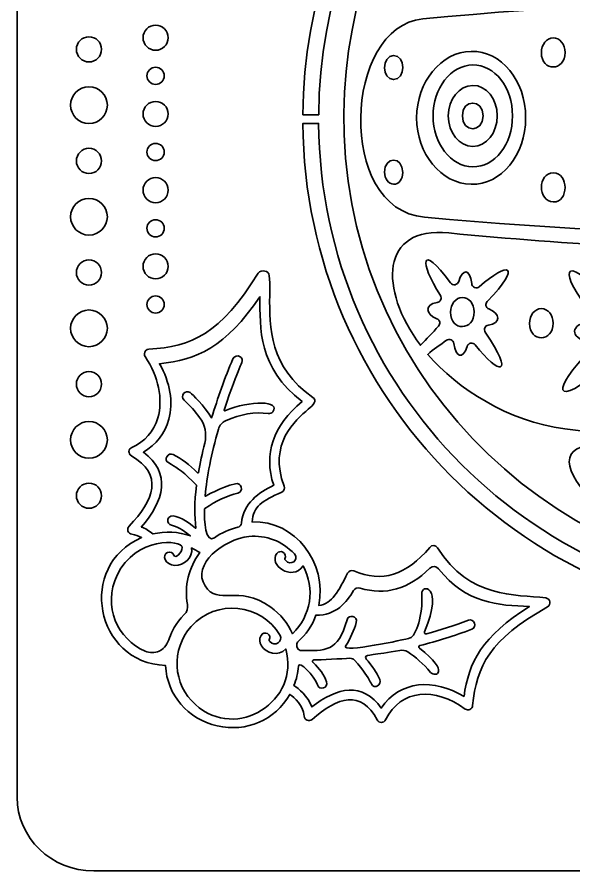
# Model space of a CAD drawing. Header units: inches. Extents: x 15.56 to 20.56, y -6.25 to -0.75.
# Drawn here: x 15.556 to 17.318, y -6.25 to -3.547 of the extents above; entities that cross this region are included whole.
import ezdxf

# ---------------------------------------------------------------- set-up
doc = ezdxf.new("R2010")
doc.units = ezdxf.units.IN
doc.header["$MEASUREMENT"] = 0
doc.layers.add('_U+0421_U+043B_U+043E_U+0439 1', color=7, linetype='Continuous')

# ---------------------------------------------------------------- blocks, each defined once
blk = doc.blocks.new('block 3')
at = {"layer": '_U+0421_U+043B_U+043E_U+0439 1', "color": 7, "lineweight": 35, "true_color": 0xffffff}
for points, knots in [([(18.3906, -2.4262), (18.3906, -2.4262), (18.3906, -2.385), (18.3906, -2.385), (18.3906, -2.2044), (18.2448, -2.0576), (18.0655, -2.0576), (17.886, -2.0576), (17.7402, -2.2044), (17.7402, -2.3857), (17.7402, -2.3857), (17.7402, -2.4262), (17.7402, -2.4262), (17.0656, -2.5786), (16.5645, -3.1943), (16.5907, -3.92), (16.6194, -4.7144), (17.2817, -5.3473), (18.0766, -5.3414), (18.8852, -5.3353), (19.541, -4.6757), (19.541, -3.8657), (19.541, -3.1637), (19.0484, -2.5747), (18.3906, -2.4262)], [0, 0, 0, 0, 1, 1, 1, 2, 2, 2, 3, 3, 3, 4, 4, 4, 5, 5, 5, 6, 6, 6, 7, 7, 7, 8, 8, 8, 8]), ([(16.8394, -3.5532), (17.6902, -3.4732), (18.5448, -3.4525), (19.3916, -3.5664), (19.5444, -3.5869), (19.5509, -4.1508), (19.3842, -4.1698), (18.5414, -4.2662), (17.6898, -4.2578), (16.8449, -4.1808), (16.5637, -4.1553), (16.5896, -3.5765), (16.8394, -3.5532)], [0, 0, 0, 0, 1, 1, 1, 2, 2, 2, 3, 3, 3, 4, 4, 4, 4]), ([(19.4377, -4.2822), (19.4073, -4.3822), (19.3662, -4.4775), (19.3157, -4.5671), (19.2967, -4.549), (19.2776, -4.531), (19.2587, -4.5129), (19.2551, -4.5094), (19.2534, -4.5043), (19.2545, -4.4993), (19.2556, -4.4943), (19.2591, -4.4903), (19.2639, -4.4886), (19.3084, -4.473), (19.3044, -4.4375), (19.2617, -4.4325), (19.2567, -4.4319), (19.2523, -4.4287), (19.2502, -4.4241), (19.2481, -4.4196), (19.2484, -4.4143), (19.2512, -4.41), (19.351, -4.2579), (19.3009, -4.2551), (19.2162, -4.3668), (19.2128, -4.3712), (19.2071, -4.3733), (19.2017, -4.3722), (19.1962, -4.3711), (19.1919, -4.3669), (19.1905, -4.3614), (19.178, -4.3104), (19.15, -4.3178), (19.1451, -4.3696), (19.1446, -4.3751), (19.1409, -4.3798), (19.1357, -4.3819), (19.1306, -4.3839), (19.1246, -4.3826), (19.1206, -4.3789), (18.9901, -4.2566), (19.0003, -4.3303), (19.0932, -4.4298), (19.0966, -4.4335), (19.098, -4.4386), (19.0967, -4.4433), (19.0955, -4.4482), (19.092, -4.4521), (19.0873, -4.4536), (19.0435, -4.4683), (19.0455, -4.5046), (19.0895, -4.5098), (19.0945, -4.5104), (19.0988, -4.5136), (19.101, -4.5183), (19.1031, -4.5229), (19.1026, -4.5283), (19.0998, -4.5325), (18.9938, -4.6887), (19.0496, -4.6857), (19.1346, -4.5765), (19.138, -4.5721), (19.1437, -4.57), (19.1491, -4.5711), (19.1545, -4.5723), (19.1588, -4.5764), (19.1602, -4.5818), (19.1727, -4.6304), (19.2014, -4.623), (19.2063, -4.5723), (19.2069, -4.5671), (19.2102, -4.5623), (19.2152, -4.5603), (19.2201, -4.5582), (19.2257, -4.559), (19.2299, -4.5623), (19.2494, -4.578), (19.2701, -4.5916), (19.2928, -4.6066), (19.2527, -4.6716), (19.2006, -4.7441), (19.1509, -4.8018), (18.5448, -4.9183), (17.9201, -4.9347), (17.2895, -4.8508), (17.1066, -4.8265), (16.951, -4.7239), (16.8553, -4.615), (16.8732, -4.5982), (16.8948, -4.5851), (16.9148, -4.5703), (16.9189, -4.5672), (16.9245, -4.5665), (16.9292, -4.5686), (16.9341, -4.5708), (16.9373, -4.5753), (16.9378, -4.5804), (16.9427, -4.6247), (16.9681, -4.6322), (16.9798, -4.59), (16.9812, -4.5847), (16.9855, -4.5807), (16.9909, -4.5796), (16.9963, -4.5786), (17.0019, -4.5805), (17.0052, -4.5848), (17.082, -4.6823), (17.1332, -4.6861), (17.0373, -4.5447), (17.0344, -4.5405), (17.0339, -4.5351), (17.036, -4.5305), (17.0381, -4.526), (17.0424, -4.5228), (17.0474, -4.5221), (17.0873, -4.5171), (17.085, -4.485), (17.0487, -4.4712), (17.0441, -4.4694), (17.0407, -4.4655), (17.0396, -4.4607), (17.0387, -4.456), (17.0401, -4.451), (17.0434, -4.4475), (17.1576, -4.3291), (17.1096, -4.3197), (17.0185, -4.4007), (17.0144, -4.4043), (17.0085, -4.4054), (17.0034, -4.4033), (16.9984, -4.4012), (16.9948, -4.3965), (16.9944, -4.3911), (16.9901, -4.3428), (16.9651, -4.343), (16.9532, -4.3841), (16.9517, -4.3896), (16.9473, -4.3935), (16.9417, -4.3946), (16.9363, -4.3955), (16.9307, -4.3933), (16.9274, -4.3889), (16.8312, -4.2585), (16.8274, -4.3214), (16.8953, -4.4286), (16.8981, -4.4329), (16.8984, -4.4382), (16.8962, -4.4428), (16.8941, -4.4472), (16.8898, -4.4504), (16.8848, -4.451), (16.8452, -4.4554), (16.8462, -4.4878), (16.8841, -4.5021), (16.8887, -4.5039), (16.892, -4.5078), (16.8931, -4.5125), (16.8942, -4.5172), (16.8928, -4.5222), (16.8895, -4.5258), (16.8703, -4.546), (16.8519, -4.5673), (16.8319, -4.586), (16.7003, -4.4082), (16.7052, -4.209), (16.9217, -4.2305), (17.3017, -4.2683), (17.6835, -4.2873), (18.0655, -4.2873), (18.5044, -4.2873), (18.9434, -4.2622), (19.3798, -4.2122), (19.4187, -4.2078), (19.4491, -4.2447), (19.4377, -4.2822)], [0, 0, 0, 0, 1, 1, 1, 2, 2, 2, 3, 3, 3, 4, 4, 4, 5, 5, 5, 6, 6, 6, 7, 7, 7, 8, 8, 8, 9, 9, 9, 10, 10, 10, 11, 11, 11, 12, 12, 12, 13, 13, 13, 14, 14, 14, 15, 15, 15, 16, 16, 16, 17, 17, 17, 18, 18, 18, 19, 19, 19, 20, 20, 20, 21, 21, 21, 22, 22, 22, 23, 23, 23, 24, 24, 24, 25, 25, 25, 26, 26, 26, 27, 27, 27, 28, 28, 28, 29, 29, 29, 30, 30, 30, 31, 31, 31, 32, 32, 32, 33, 33, 33, 34, 34, 34, 35, 35, 35, 36, 36, 36, 37, 37, 37, 38, 38, 38, 39, 39, 39, 40, 40, 40, 41, 41, 41, 42, 42, 42, 43, 43, 43, 44, 44, 44, 45, 45, 45, 46, 46, 46, 47, 47, 47, 48, 48, 48, 49, 49, 49, 50, 50, 50, 51, 51, 51, 52, 52, 52, 53, 53, 53, 54, 54, 54, 55, 55, 55, 56, 56, 56, 57, 57, 57, 58, 58, 58, 58]), ([(16.9273, -4.4815), (16.9273, -4.456), (16.9441, -4.4351), (16.9649, -4.4348), (16.9856, -4.4347), (17.0024, -4.4551), (17.0024, -4.4805), (17.0024, -4.5414), (16.9273, -4.5429), (16.9273, -4.4815)], [0, 0, 0, 0, 1, 1, 1, 2, 2, 2, 3, 3, 3, 3]), ([(18.0655, -5.2997), (17.4224, -5.2953), (17.1396, -4.8768), (17.3988, -4.9064), (17.9685, -4.9714), (18.5405, -4.9557), (19.1046, -4.8529), (18.8432, -5.1279), (18.4739, -5.3026), (18.0655, -5.2997)], [0, 0, 0, 0, 1, 1, 1, 2, 2, 2, 3, 3, 3, 3])]:
    blk.add_open_spline(points, degree=3, knots=knots, dxfattribs=at)
blk = doc.blocks.new('block 11')
at = {"layer": '_U+0421_U+043B_U+043E_U+0439 1', "color": 7, "lineweight": 35, "true_color": 0xffffff}
for points, knots in [([(17.2287, -5.386), (17.1313, -5.3739), (16.9887, -5.3893), (16.8863, -5.2273), (16.8807, -5.2187), (16.8682, -5.2178), (16.8616, -5.2258), (16.7885, -5.3141), (16.7099, -5.3386), (16.6212, -5.3005), (16.6138, -5.2975), (16.6053, -5.3005), (16.6017, -5.3076), (16.5739, -5.3618), (16.5532, -5.4058), (16.5102, -5.4098), (16.5376, -5.2755), (16.4367, -5.1404), (16.2995, -5.1451), (16.3019, -5.0954), (16.3323, -5.0791), (16.3931, -5.051), (16.4003, -5.0476), (16.4038, -5.0393), (16.4009, -5.0318), (16.3501, -4.8979), (16.4359, -4.8239), (16.4773, -4.7883), (16.4919, -4.7757), (16.508, -4.7615), (16.4917, -4.7511), (16.3539, -4.656), (16.3545, -4.5297), (16.355, -4.4285), (16.3552, -4.3628), (16.3563, -4.3554), (16.3396, -4.3514), (16.3324, -4.3497), (16.3234, -4.351), (16.3191, -4.3576), (16.1987, -4.5512), (16.1081, -4.5905), (15.9728, -4.5985), (15.9642, -4.599), (15.9585, -4.6061), (15.9585, -4.6137), (15.9585, -4.6165), (15.9594, -4.6196), (15.9612, -4.6222), (16.0031, -4.6846), (16.0181, -4.7569), (16.0009, -4.8161), (15.9884, -4.859), (15.9601, -4.8912), (15.9187, -4.9093), (15.9082, -4.9139), (15.9055, -4.9293), (15.9173, -4.9365), (16.0184, -4.9944), (15.9906, -5.0761), (15.9099, -5.1589), (15.9012, -5.1679), (15.9066, -5.1833), (15.9192, -5.1846), (15.9296, -5.1857), (15.9398, -5.1893), (15.9498, -5.195), (15.7439, -5.2837), (15.8028, -5.591), (16.0251, -5.5997), (16.0312, -5.6946), (16.0952, -5.7691), (16.1892, -5.7907), (16.2824, -5.8121), (16.3717, -5.773), (16.4187, -5.6911), (16.4334, -5.7015), (16.4617, -5.726), (16.4641, -5.7601), (16.4649, -5.7729), (16.48, -5.7787), (16.4894, -5.7704), (16.5695, -5.6985), (16.6455, -5.6768), (16.6949, -5.7718), (16.7006, -5.7829), (16.7167, -5.7828), (16.7221, -5.7715), (16.7701, -5.6732), (16.8795, -5.6685), (16.9739, -5.7375), (16.9789, -5.7403), (16.9841, -5.7407), (16.9884, -5.7387), (16.9934, -5.7365), (16.9969, -5.7318), (16.9974, -5.7264), (17.0099, -5.6012), (17.0501, -5.5186), (17.2342, -5.4143), (17.247, -5.4071), (17.2432, -5.3878), (17.2287, -5.386)], [0, 0, 0, 0, 1, 1, 1, 2, 2, 2, 3, 3, 3, 4, 4, 4, 5, 5, 5, 6, 6, 6, 7, 7, 7, 8, 8, 8, 9, 9, 9, 10, 10, 10, 11, 11, 11, 12, 12, 12, 13, 13, 13, 14, 14, 14, 15, 15, 15, 16, 16, 16, 17, 17, 17, 18, 18, 18, 19, 19, 19, 20, 20, 20, 21, 21, 21, 22, 22, 22, 23, 23, 23, 24, 24, 24, 25, 25, 25, 26, 26, 26, 27, 27, 27, 28, 28, 28, 29, 29, 29, 30, 30, 30, 31, 31, 31, 32, 32, 32, 33, 33, 33, 34, 34, 34, 34]), ([(15.9488, -5.1618), (16.0219, -5.0789), (16.0434, -4.9898), (15.9552, -4.9247), (15.996, -4.9004), (16.0237, -4.8646), (16.0357, -4.8205), (16.0506, -4.7661), (16.0401, -4.7039), (16.0062, -4.6444), (16.1235, -4.6335), (16.2155, -4.5926), (16.3244, -4.4325), (16.3244, -4.5314), (16.3176, -4.6576), (16.4578, -4.7641), (16.3655, -4.841), (16.3352, -4.93), (16.3677, -5.0293), (16.3201, -5.0526), (16.272, -5.0854), (16.2656, -5.1489), (16.2649, -5.1555), (16.2603, -5.1608), (16.2541, -5.1623), (16.2274, -5.1686), (16.2027, -5.1798), (16.1806, -5.1955), (16.1516, -5.2162), (16.1478, -5.1404), (16.1485, -5.1047), (16.1485, -5.104), (16.1489, -5.1033), (16.1494, -5.1029), (16.1863, -5.0782), (16.2206, -5.0622), (16.2541, -5.054), (16.2741, -5.0493), (16.2663, -5.0197), (16.247, -5.0244), (16.1999, -5.0358), (16.1514, -5.0644), (16.1514, -5.0644), (16.1512, -5.0641), (16.1507, -5.0637), (16.1507, -5.0629), (16.156, -5.003), (16.1706, -4.93), (16.1928, -4.8516), (16.1962, -4.84), (16.2044, -4.8304), (16.2153, -4.8255), (16.2635, -4.804), (16.3078, -4.7964), (16.3507, -4.8023), (16.3563, -4.8032), (16.3614, -4.8011), (16.3646, -4.7969), (16.3923, -4.7616), (16.2946, -4.7597), (16.2134, -4.7933), (16.2127, -4.7936), (16.2121, -4.7935), (16.2117, -4.7929), (16.2113, -4.7926), (16.2109, -4.7921), (16.2112, -4.7911), (16.2339, -4.7198), (16.2502, -4.6812), (16.2588, -4.6605), (16.2685, -4.6375), (16.2717, -4.6297), (16.2616, -4.6225), (16.2535, -4.6168), (16.2424, -4.62), (16.2387, -4.6289), (16.2134, -4.6893), (16.1903, -4.7536), (16.1714, -4.816), (16.1462, -4.7765), (16.1114, -4.7419), (16.1032, -4.7361), (16.0878, -4.7251), (16.0701, -4.7468), (16.0841, -4.7597), (16.1032, -4.7775), (16.1198, -4.796), (16.1334, -4.8143), (16.1506, -4.8375), (16.1566, -4.8672), (16.1494, -4.8958), (16.1413, -4.9282), (16.1348, -4.9594), (16.1298, -4.9886), (16.1296, -4.9894), (16.1291, -4.9897), (16.1287, -4.9898), (16.1281, -4.9901), (16.1275, -4.99), (16.1271, -4.9896), (16.1006, -4.9637), (16.0753, -4.9451), (16.0499, -4.9322), (16.0421, -4.9283), (16.0334, -4.9312), (16.0295, -4.939), (16.0171, -4.9633), (16.0499, -4.9505), (16.1231, -5.0287), (16.1234, -5.0291), (16.1235, -5.0297), (16.1235, -5.0303), (16.1169, -5.0832), (16.1163, -5.1285), (16.1217, -5.1647), (16.1217, -5.1647), (16.1202, -5.1654), (16.1202, -5.1654), (16.0946, -5.1423), (16.0598, -5.1218), (16.0427, -5.1272), (16.0376, -5.1287), (16.0341, -5.1326), (16.0328, -5.1379), (16.031, -5.1461), (16.0362, -5.1543), (16.0444, -5.1561), (16.0695, -5.1618), (16.0903, -5.1782), (16.1041, -5.1898), (16.0659, -5.1762), (16.0246, -5.174), (15.9855, -5.1835), (15.9737, -5.1732), (15.9612, -5.1655), (15.9488, -5.1618)], [0, 0, 0, 0, 1, 1, 1, 2, 2, 2, 3, 3, 3, 4, 4, 4, 5, 5, 5, 6, 6, 6, 7, 7, 7, 8, 8, 8, 9, 9, 9, 10, 10, 10, 11, 11, 11, 12, 12, 12, 13, 13, 13, 14, 14, 14, 15, 15, 15, 16, 16, 16, 17, 17, 17, 18, 18, 18, 19, 19, 19, 20, 20, 20, 21, 21, 21, 22, 22, 22, 23, 23, 23, 24, 24, 24, 25, 25, 25, 26, 26, 26, 27, 27, 27, 28, 28, 28, 29, 29, 29, 30, 30, 30, 31, 31, 31, 32, 32, 32, 33, 33, 33, 34, 34, 34, 35, 35, 35, 36, 36, 36, 37, 37, 37, 38, 38, 38, 39, 39, 39, 40, 40, 40, 41, 41, 41, 42, 42, 42, 43, 43, 43, 44, 44, 44, 45, 45, 45, 45]), ([(16.3584, -5.4153), (16.2528, -5.3401), (16.1921, -5.413), (16.1505, -5.3479), (16.1071, -5.2803), (16.2088, -5.2), (16.2894, -5.1916), (16.3438, -5.1861), (16.3949, -5.2057), (16.4332, -5.2468), (16.4503, -5.2653), (16.4216, -5.2873), (16.4046, -5.2662), (16.4038, -5.2651), (16.4024, -5.2632), (16.4032, -5.2618), (16.4071, -5.2546), (16.4045, -5.2453), (16.3971, -5.2412), (16.3906, -5.2376), (16.3832, -5.2391), (16.3782, -5.2451), (16.3489, -5.2803), (16.4259, -5.3353), (16.4609, -5.2848), (16.4995, -5.3557), (16.486, -5.443), (16.4274, -5.4991), (16.4124, -5.466), (16.3896, -5.4379), (16.3584, -5.4153)], [0, 0, 0, 0, 1, 1, 1, 2, 2, 2, 3, 3, 3, 4, 4, 4, 5, 5, 5, 6, 6, 6, 7, 7, 7, 8, 8, 8, 9, 9, 9, 10, 10, 10, 10]), ([(16.0051, -5.5543), (15.991, -5.5605), (15.9749, -5.5607), (15.9609, -5.5546), (15.8741, -5.5164), (15.8249, -5.4125), (15.8723, -5.3136), (15.9313, -5.1904), (16.078, -5.2011), (16.0782, -5.2268), (16.0784, -5.2418), (16.0566, -5.2639), (16.0517, -5.2508), (16.0488, -5.2429), (16.0401, -5.2389), (16.0321, -5.2418), (16.0124, -5.249), (16.0242, -5.2816), (16.0546, -5.2829), (16.0838, -5.2841), (16.1127, -5.2591), (16.1081, -5.2278), (16.1171, -5.2319), (16.1257, -5.2369), (16.1341, -5.2426), (16.0987, -5.2893), (16.0844, -5.3487), (16.0946, -5.4068), (16.0969, -5.4183), (16.0931, -5.4301), (16.0849, -5.4383), (16.0252, -5.4983), (16.0463, -5.5355), (16.0051, -5.5543)], [0, 0, 0, 0, 1, 1, 1, 2, 2, 2, 3, 3, 3, 4, 4, 4, 5, 5, 5, 6, 6, 6, 7, 7, 7, 8, 8, 8, 9, 9, 9, 10, 10, 10, 11, 11, 11, 11]), ([(16.9701, -5.6982), (16.8757, -5.6397), (16.7667, -5.6466), (16.7081, -5.7347), (16.6509, -5.6511), (16.5674, -5.668), (16.4887, -5.7311), (16.4759, -5.6961), (16.4462, -5.6729), (16.432, -5.6633), (16.4398, -5.6437), (16.4445, -5.6232), (16.4462, -5.6019), (16.4476, -5.5825), (16.4962, -5.6316), (16.5059, -5.6612), (16.5123, -5.6804), (16.5412, -5.6707), (16.5348, -5.6516), (16.5277, -5.6301), (16.513, -5.6089), (16.4924, -5.5904), (16.4891, -5.5875), (16.4909, -5.5823), (16.4952, -5.5822), (16.5155, -5.5818), (16.5845, -5.5782), (16.6089, -5.5769), (16.6145, -5.5766), (16.62, -5.5789), (16.6238, -5.5829), (16.6825, -5.6462), (16.673, -5.6746), (16.6959, -5.6643), (16.7035, -5.6608), (16.7069, -5.6518), (16.7034, -5.6441), (16.6601, -5.5485), (16.6055, -5.581), (16.7674, -5.5519), (16.7759, -5.5504), (16.7846, -5.5518), (16.7919, -5.5564), (16.8166, -5.5723), (16.841, -5.5941), (16.8645, -5.6216), (16.8788, -5.6382), (16.9296, -5.6222), (16.8289, -5.5453), (16.8256, -5.5428), (16.8266, -5.5375), (16.8306, -5.5365), (16.8857, -5.5225), (16.9394, -5.5057), (16.9946, -5.4853), (17.0139, -5.478), (17.0025, -5.4497), (16.9841, -5.4566), (16.94, -5.4729), (16.8953, -5.4873), (16.851, -5.4996), (16.8484, -5.5003), (16.8469, -5.4987), (16.8462, -5.4982), (16.8457, -5.4976), (16.8442, -5.4955), (16.8453, -5.4928), (16.9081, -5.3422), (16.8338, -5.3416), (16.8362, -5.3733), (16.8424, -5.4369), (16.8166, -5.5075), (16.7998, -5.5126), (16.7835, -5.5178), (16.5812, -5.5608), (16.5953, -5.5383), (16.6109, -5.5128), (16.622, -5.4883), (16.6291, -5.4636), (16.6346, -5.4439), (16.6052, -5.4362), (16.5998, -5.4551), (16.5703, -5.5579), (16.5332, -5.5535), (16.4516, -5.5521), (16.441, -5.5518), (16.4378, -5.5303), (16.4432, -5.5255), (16.4699, -5.5019), (16.4895, -5.4735), (16.5016, -5.4404), (16.5653, -5.4415), (16.5984, -5.3997), (16.6202, -5.3628), (16.6244, -5.3555), (16.6331, -5.3523), (16.6414, -5.3548), (16.721, -5.3791), (16.7953, -5.3579), (16.8624, -5.2918), (16.8702, -5.2841), (16.8828, -5.2854), (16.8894, -5.2937), (16.9763, -5.4044), (17.0785, -5.4093), (17.177, -5.4129), (17.0263, -5.5073), (16.9849, -5.5905), (16.9701, -5.6982)], [0, 0, 0, 0, 1, 1, 1, 2, 2, 2, 3, 3, 3, 4, 4, 4, 5, 5, 5, 6, 6, 6, 7, 7, 7, 8, 8, 8, 9, 9, 9, 10, 10, 10, 11, 11, 11, 12, 12, 12, 13, 13, 13, 14, 14, 14, 15, 15, 15, 16, 16, 16, 17, 17, 17, 18, 18, 18, 19, 19, 19, 20, 20, 20, 21, 21, 21, 22, 22, 22, 23, 23, 23, 24, 24, 24, 25, 25, 25, 26, 26, 26, 27, 27, 27, 28, 28, 28, 29, 29, 29, 30, 30, 30, 31, 31, 31, 32, 32, 32, 33, 33, 33, 34, 34, 34, 35, 35, 35, 36, 36, 36, 36]), ([(16.1198, -5.7237), (16.048, -5.6591), (16.042, -5.548), (16.1066, -5.4762), (16.1855, -5.3883), (16.328, -5.4021), (16.3878, -5.5044), (16.3985, -5.5228), (16.3714, -5.5437), (16.3552, -5.5233), (16.3544, -5.5223), (16.3531, -5.5204), (16.3538, -5.519), (16.3634, -5.5016), (16.3371, -5.4873), (16.3276, -5.5047), (16.3217, -5.5153), (16.3221, -5.5271), (16.3287, -5.5376), (16.3428, -5.5607), (16.3828, -5.5723), (16.406, -5.5472), (16.4524, -5.7116), (16.2513, -5.8418), (16.1198, -5.7237)], [0, 0, 0, 0, 1, 1, 1, 2, 2, 2, 3, 3, 3, 4, 4, 4, 5, 5, 5, 6, 6, 6, 7, 7, 7, 8, 8, 8, 8])]:
    blk.add_open_spline(points, degree=3, knots=knots, dxfattribs=at)
blk = doc.blocks.new('block 18')
at = {"layer": '_U+0421_U+043B_U+043E_U+0439 1', "color": 7, "lineweight": 35, "true_color": 0xffffff}
for points in [[(16.9927, -3.6558), (16.8975, -3.658), (16.8202, -3.7526), (16.8202, -3.8664), (16.8202, -3.9801), (16.8975, -4.0746), (16.9927, -4.0766), (17.0878, -4.0786), (17.1652, -3.984), (17.1652, -3.8661), (17.1652, -3.7483), (17.0878, -3.6537), (16.9927, -3.6558)], [(16.9978, -4.0214), (16.9284, -4.0201), (16.872, -3.9478), (16.872, -3.8601), (16.872, -3.7725), (16.9284, -3.7), (16.9978, -3.6987), (17.0671, -3.6975), (17.1235, -3.77), (17.1235, -3.86), (17.1235, -3.95), (17.0671, -4.0225), (16.9978, -4.0214)]]:
    blk.add_open_spline(points, degree=3, knots=[0, 0, 0, 0, 1, 1, 1, 2, 2, 2, 3, 3, 3, 4, 4, 4, 4], dxfattribs=at)
blk = doc.blocks.new('block 19')
at = {"layer": '_U+0421_U+043B_U+043E_U+0439 1', "color": 7, "lineweight": 35, "true_color": 0xffffff}
for points, knots in [([(16.9978, -3.7635), (16.9549, -3.7639), (16.9203, -3.8072), (16.9203, -3.8601), (16.9203, -3.913), (16.9549, -3.9562), (16.9978, -3.9566), (17.0406, -3.9571), (17.0752, -3.9137), (17.0752, -3.86), (17.0752, -3.8062), (17.0406, -3.763), (16.9978, -3.7635)], [0, 0, 0, 0, 1, 1, 1, 2, 2, 2, 3, 3, 3, 4, 4, 4, 4]), ([(16.9649, -3.8601), (16.9649, -3.8062), (17.0307, -3.8053), (17.0307, -3.86), (17.0307, -3.9148), (16.9649, -3.9137), (16.9649, -3.8601)], [0, 0, 0, 0, 1, 1, 1, 2, 2, 2, 2])]:
    blk.add_open_spline(points, degree=3, knots=knots, dxfattribs=at)
blk = doc.blocks.new('block 28')
at = {"layer": '_U+0421_U+043B_U+043E_U+0439 1', "color": 7, "lineweight": 35, "true_color": 0xffffff}
for points, knots in [([(17.5723, -4.5971), (17.5741, -4.5921), (17.5787, -4.5885), (17.5839, -4.5878), (17.643, -4.5798), (17.6489, -4.5373), (17.5863, -4.5241), (17.581, -4.523), (17.5769, -4.5191), (17.5753, -4.514), (17.5738, -4.5089), (17.5752, -4.5033), (17.5791, -4.4994), (17.7352, -4.3462), (17.667, -4.3344), (17.5348, -4.4503), (17.5306, -4.4539), (17.5248, -4.4548), (17.5198, -4.4529), (17.5146, -4.4508), (17.5112, -4.4461), (17.5106, -4.4407), (17.5039, -4.3701), (17.4624, -4.3755), (17.4495, -4.4366), (17.4484, -4.4421), (17.4444, -4.4462), (17.4391, -4.4478), (17.4338, -4.4491), (17.4281, -4.4475), (17.4245, -4.4435), (17.273, -4.2787), (17.2698, -4.3582), (17.3762, -4.4883), (17.3795, -4.4925), (17.3805, -4.498), (17.3784, -4.503), (17.3764, -4.5079), (17.372, -4.5114), (17.3667, -4.5121), (17.3081, -4.5191), (17.3014, -4.5618), (17.3653, -4.5758), (17.3705, -4.5769), (17.3746, -4.581), (17.3762, -4.5861), (17.3775, -4.5912), (17.3762, -4.5968), (17.3723, -4.6005), (17.2441, -4.7254), (17.2488, -4.7978), (17.4159, -4.651), (17.4201, -4.6475), (17.4257, -4.6464), (17.4307, -4.6483), (17.4359, -4.6503), (17.4394, -4.6548), (17.44, -4.6603), (17.4476, -4.7241), (17.4896, -4.7282), (17.5021, -4.6648), (17.5031, -4.6596), (17.5071, -4.6553), (17.5123, -4.6537), (17.5176, -4.6522), (17.5231, -4.6537), (17.5269, -4.6576), (17.6471, -4.7816), (17.7221, -4.7811), (17.5749, -4.6118), (17.5714, -4.6078), (17.5703, -4.6021), (17.5723, -4.5971)], [0, 0, 0, 0, 1, 1, 1, 2, 2, 2, 3, 3, 3, 4, 4, 4, 5, 5, 5, 6, 6, 6, 7, 7, 7, 8, 8, 8, 9, 9, 9, 10, 10, 10, 11, 11, 11, 12, 12, 12, 13, 13, 13, 14, 14, 14, 15, 15, 15, 16, 16, 16, 17, 17, 17, 18, 18, 18, 19, 19, 19, 20, 20, 20, 21, 21, 21, 22, 22, 22, 23, 23, 23, 24, 24, 24, 24]), ([(17.4224, -4.549), (17.4224, -4.5128), (17.4463, -4.4829), (17.4757, -4.4828), (17.5053, -4.4823), (17.5292, -4.5114), (17.5292, -4.5475), (17.5292, -4.6339), (17.4224, -4.6362), (17.4224, -4.549)], [0, 0, 0, 0, 1, 1, 1, 2, 2, 2, 3, 3, 3, 3])]:
    blk.add_open_spline(points, degree=3, knots=knots, dxfattribs=at)

msp = doc.modelspace()

# ---------------------------------------------------------------- linework, layer by layer
at = {"layer": '_U+0421_U+043B_U+043E_U+0439 1', "color": 240, "lineweight": 35, "true_color": 0xed1c24}
for points, knots in [([(20.3128, -0.75), (20.3128, -0.75), (15.7983, -0.75), (15.7983, -0.75), (15.6642, -0.75), (15.5556, -0.8546), (15.5556, -0.9836), (15.5556, -0.9836), (15.5556, -6.0164), (15.5556, -6.0164), (15.5556, -6.1454), (15.6642, -6.25), (15.7983, -6.25), (15.7983, -6.25), (20.3128, -6.25), (20.3128, -6.25), (20.4469, -6.25), (20.5556, -6.1454), (20.5556, -6.0164), (20.5556, -6.0164), (20.5556, -0.9836), (20.5556, -0.9836), (20.5556, -0.8546), (20.4469, -0.75), (20.3128, -0.75)], [0, 0, 0, 0, 1, 1, 1, 2, 2, 2, 3, 3, 3, 4, 4, 4, 5, 5, 5, 6, 6, 6, 7, 7, 7, 8, 8, 8, 8]), ([(17.6367, -2.3307), (17.6559, -2.119), (17.8297, -1.9524), (18.0428, -1.946), (18.0428, -1.946), (18.0428, -1.996), (18.0428, -1.996), (17.844, -2.0028), (17.6849, -2.1671), (17.6849, -2.369), (17.6849, -2.3693), (17.6849, -2.3696), (17.6849, -2.3699), (17.0148, -2.5348), (16.5168, -3.1368), (16.5101, -3.8563), (16.5101, -3.8563), (16.4601, -3.8563), (16.4601, -3.8563), (16.4666, -3.1385), (16.9465, -2.5176), (17.6367, -2.3307)], [0, 0, 0, 0, 1, 1, 1, 2, 2, 2, 3, 3, 3, 4, 4, 4, 5, 5, 5, 6, 6, 6, 7, 7, 7, 7]), ([(18.0417, -5.4663), (17.1726, -5.4588), (16.4671, -4.7532), (16.46, -3.884), (16.46, -3.884), (16.51, -3.884), (16.51, -3.884), (16.5171, -4.727), (17.1988, -5.4089), (18.0417, -5.4163), (18.0417, -5.4163), (18.0417, -5.4663), (18.0417, -5.4663)], [0, 0, 0, 0, 1, 1, 1, 2, 2, 2, 3, 3, 3, 4, 4, 4, 4])]:
    msp.add_open_spline(points, degree=3, knots=knots, dxfattribs=at)
at = {"layer": '_U+0421_U+043B_U+043E_U+0439 1', "color": 7, "lineweight": 35, "true_color": 0xffffff}
for points, knots in [([(15.9939, -3.573), (15.972, -3.573), (15.9542, -3.5908), (15.9542, -3.6128), (15.9542, -3.6347), (15.972, -3.6525), (15.9939, -3.6525), (16.0159, -3.6525), (16.0337, -3.6347), (16.0337, -3.6128), (16.0337, -3.5908), (16.0159, -3.573), (15.9939, -3.573)], [0, 0, 0, 0, 1, 1, 1, 2, 2, 2, 3, 3, 3, 4, 4, 4, 4]), ([(15.7831, -3.6096), (15.761, -3.6096), (15.7432, -3.6273), (15.7432, -3.6494), (15.7432, -3.6714), (15.761, -3.6893), (15.7831, -3.6893), (15.8052, -3.6893), (15.823, -3.6714), (15.823, -3.6494), (15.823, -3.6273), (15.8052, -3.6096), (15.7831, -3.6096)], [0, 0, 0, 0, 1, 1, 1, 2, 2, 2, 3, 3, 3, 4, 4, 4, 4]), ([(17.2525, -3.6133), (17.2317, -3.6136), (17.2149, -3.6346), (17.2149, -3.66), (17.2149, -3.7208), (17.2902, -3.7204), (17.2902, -3.659), (17.2902, -3.6335), (17.2732, -3.6129), (17.2525, -3.6133)], [0, 0, 0, 0, 1, 1, 1, 2, 2, 2, 3, 3, 3, 3]), ([(16.7474, -3.6687), (16.7091, -3.6696), (16.7094, -3.7458), (16.7474, -3.7454), (16.7856, -3.7448), (16.7856, -3.6678), (16.7474, -3.6687)], [0, 0, 0, 0, 1, 1, 1, 2, 2, 2, 2]), ([(15.9939, -3.7061), (15.9789, -3.7061), (15.9667, -3.7183), (15.9667, -3.7333), (15.9667, -3.7483), (15.9789, -3.7605), (15.9939, -3.7605), (16.0091, -3.7605), (16.0212, -3.7483), (16.0212, -3.7333), (16.0212, -3.7183), (16.0091, -3.7061), (15.9939, -3.7061)], [0, 0, 0, 0, 1, 1, 1, 2, 2, 2, 3, 3, 3, 4, 4, 4, 4]), ([(15.7831, -3.7679), (15.751, -3.7679), (15.7249, -3.7939), (15.7249, -3.826), (15.7249, -3.8582), (15.751, -3.8841), (15.7831, -3.8841), (15.8152, -3.8841), (15.8413, -3.8582), (15.8413, -3.826), (15.8413, -3.7939), (15.8152, -3.7679), (15.7831, -3.7679)], [0, 0, 0, 0, 1, 1, 1, 2, 2, 2, 3, 3, 3, 4, 4, 4, 4]), ([(15.9939, -3.8143), (15.972, -3.8143), (15.9542, -3.8321), (15.9542, -3.854), (15.9542, -3.8758), (15.972, -3.8936), (15.9939, -3.8936), (16.0159, -3.8936), (16.0337, -3.8758), (16.0337, -3.854), (16.0337, -3.8321), (16.0159, -3.8143), (15.9939, -3.8143)], [0, 0, 0, 0, 1, 1, 1, 2, 2, 2, 3, 3, 3, 4, 4, 4, 4]), ([(15.7831, -3.9628), (15.761, -3.9628), (15.7432, -3.9807), (15.7432, -4.0026), (15.7432, -4.0247), (15.761, -4.0425), (15.7831, -4.0425), (15.8052, -4.0425), (15.823, -4.0247), (15.823, -4.0026), (15.823, -3.9807), (15.8052, -3.9628), (15.7831, -3.9628)], [0, 0, 0, 0, 1, 1, 1, 2, 2, 2, 3, 3, 3, 4, 4, 4, 4]), ([(15.9939, -3.9473), (15.9789, -3.9473), (15.9667, -3.9596), (15.9667, -3.9746), (15.9667, -3.9896), (15.9789, -4.0018), (15.9939, -4.0018), (16.0091, -4.0018), (16.0212, -3.9896), (16.0212, -3.9746), (16.0212, -3.9596), (16.0091, -3.9473), (15.9939, -3.9473)], [0, 0, 0, 0, 1, 1, 1, 2, 2, 2, 3, 3, 3, 4, 4, 4, 4]), ([(16.7185, -4.0378), (16.7185, -4.0589), (16.7314, -4.0762), (16.7474, -4.0766), (16.7634, -4.0771), (16.7763, -4.0601), (16.7763, -4.0389), (16.7763, -3.9879), (16.7185, -3.9873), (16.7185, -4.0378)], [0, 0, 0, 0, 1, 1, 1, 2, 2, 2, 3, 3, 3, 3]), ([(17.2525, -4.0403), (17.2028, -4.0397), (17.2027, -4.1316), (17.2525, -4.1326), (17.3023, -4.1335), (17.3023, -4.0408), (17.2525, -4.0403)], [0, 0, 0, 0, 1, 1, 1, 2, 2, 2, 2]), ([(15.9939, -4.0555), (15.972, -4.0555), (15.9542, -4.0733), (15.9542, -4.0951), (15.9542, -4.1171), (15.972, -4.1348), (15.9939, -4.1348), (16.0159, -4.1348), (16.0337, -4.1171), (16.0337, -4.0951), (16.0337, -4.0733), (16.0159, -4.0555), (15.9939, -4.0555)], [0, 0, 0, 0, 1, 1, 1, 2, 2, 2, 3, 3, 3, 4, 4, 4, 4]), ([(15.7831, -4.1211), (15.751, -4.1211), (15.7249, -4.1472), (15.7249, -4.1793), (15.7249, -4.2114), (15.751, -4.2373), (15.7831, -4.2373), (15.8152, -4.2373), (15.8413, -4.2114), (15.8413, -4.1793), (15.8413, -4.1472), (15.8152, -4.1211), (15.7831, -4.1211)], [0, 0, 0, 0, 1, 1, 1, 2, 2, 2, 3, 3, 3, 4, 4, 4, 4]), ([(15.9939, -4.1886), (15.9789, -4.1886), (15.9667, -4.2008), (15.9667, -4.2158), (15.9667, -4.2308), (15.9789, -4.243), (15.9939, -4.243), (16.0091, -4.243), (16.0212, -4.2308), (16.0212, -4.2158), (16.0212, -4.2008), (16.0091, -4.1886), (15.9939, -4.1886)], [0, 0, 0, 0, 1, 1, 1, 2, 2, 2, 3, 3, 3, 4, 4, 4, 4]), ([(15.9939, -4.2968), (15.972, -4.2968), (15.9542, -4.3146), (15.9542, -4.3364), (15.9542, -4.3583), (15.972, -4.3761), (15.9939, -4.3761), (16.0159, -4.3761), (16.0337, -4.3583), (16.0337, -4.3364), (16.0337, -4.3146), (16.0159, -4.2968), (15.9939, -4.2968)], [0, 0, 0, 0, 1, 1, 1, 2, 2, 2, 3, 3, 3, 4, 4, 4, 4]), ([(15.7831, -4.316), (15.761, -4.316), (15.7432, -4.3339), (15.7432, -4.356), (15.7432, -4.3779), (15.761, -4.3958), (15.7831, -4.3958), (15.8052, -4.3958), (15.823, -4.3779), (15.823, -4.356), (15.823, -4.3339), (15.8052, -4.316), (15.7831, -4.316)], [0, 0, 0, 0, 1, 1, 1, 2, 2, 2, 3, 3, 3, 4, 4, 4, 4]), ([(15.9939, -4.4298), (15.9789, -4.4298), (15.9667, -4.4421), (15.9667, -4.4571), (15.9667, -4.4721), (15.9789, -4.4843), (15.9939, -4.4843), (16.0091, -4.4843), (16.0212, -4.4721), (16.0212, -4.4571), (16.0212, -4.4421), (16.0091, -4.4298), (15.9939, -4.4298)], [0, 0, 0, 0, 1, 1, 1, 2, 2, 2, 3, 3, 3, 4, 4, 4, 4]), ([(15.7831, -4.4744), (15.751, -4.4744), (15.7249, -4.5004), (15.7249, -4.5325), (15.7249, -4.5646), (15.751, -4.5907), (15.7831, -4.5907), (15.8152, -4.5907), (15.8413, -4.5646), (15.8413, -4.5325), (15.8413, -4.5004), (15.8152, -4.4744), (15.7831, -4.4744)], [0, 0, 0, 0, 1, 1, 1, 2, 2, 2, 3, 3, 3, 4, 4, 4, 4]), ([(17.2149, -4.4701), (17.1942, -4.4703), (17.1773, -4.4912), (17.1773, -4.5168), (17.1773, -4.5782), (17.2525, -4.5766), (17.2525, -4.5158), (17.2525, -4.4903), (17.2357, -4.4698), (17.2149, -4.4701)], [0, 0, 0, 0, 1, 1, 1, 2, 2, 2, 3, 3, 3, 3]), ([(15.7831, -4.6693), (15.761, -4.6693), (15.7432, -4.6871), (15.7432, -4.7091), (15.7432, -4.7311), (15.761, -4.749), (15.7831, -4.749), (15.8052, -4.749), (15.823, -4.7311), (15.823, -4.7091), (15.823, -4.6871), (15.8052, -4.6693), (15.7831, -4.6693)], [0, 0, 0, 0, 1, 1, 1, 2, 2, 2, 3, 3, 3, 4, 4, 4, 4]), ([(15.7831, -4.8276), (15.751, -4.8276), (15.7249, -4.8536), (15.7249, -4.8858), (15.7249, -4.9179), (15.751, -4.9439), (15.7831, -4.9439), (15.8152, -4.9439), (15.8413, -4.9179), (15.8413, -4.8858), (15.8413, -4.8536), (15.8152, -4.8276), (15.7831, -4.8276)], [0, 0, 0, 0, 1, 1, 1, 2, 2, 2, 3, 3, 3, 4, 4, 4, 4]), ([(15.7831, -5.0225), (15.761, -5.0225), (15.7432, -5.0404), (15.7432, -5.0623), (15.7432, -5.0844), (15.761, -5.1022), (15.7831, -5.1022), (15.8052, -5.1022), (15.823, -5.0844), (15.823, -5.0623), (15.823, -5.0404), (15.8052, -5.0225), (15.7831, -5.0225)], [0, 0, 0, 0, 1, 1, 1, 2, 2, 2, 3, 3, 3, 4, 4, 4, 4])]:
    msp.add_open_spline(points, degree=3, knots=knots, dxfattribs=at)

# ---------------------------------------------------------------- block references
at = {"layer": '_U+0421_U+043B_U+043E_U+0439 1'}
for name in ['block 3', 'block 18', 'block 19', 'block 28', 'block 11']:
    msp.add_blockref(name, (0, 0), dxfattribs=at)

doc.saveas('drawing.dxf')
